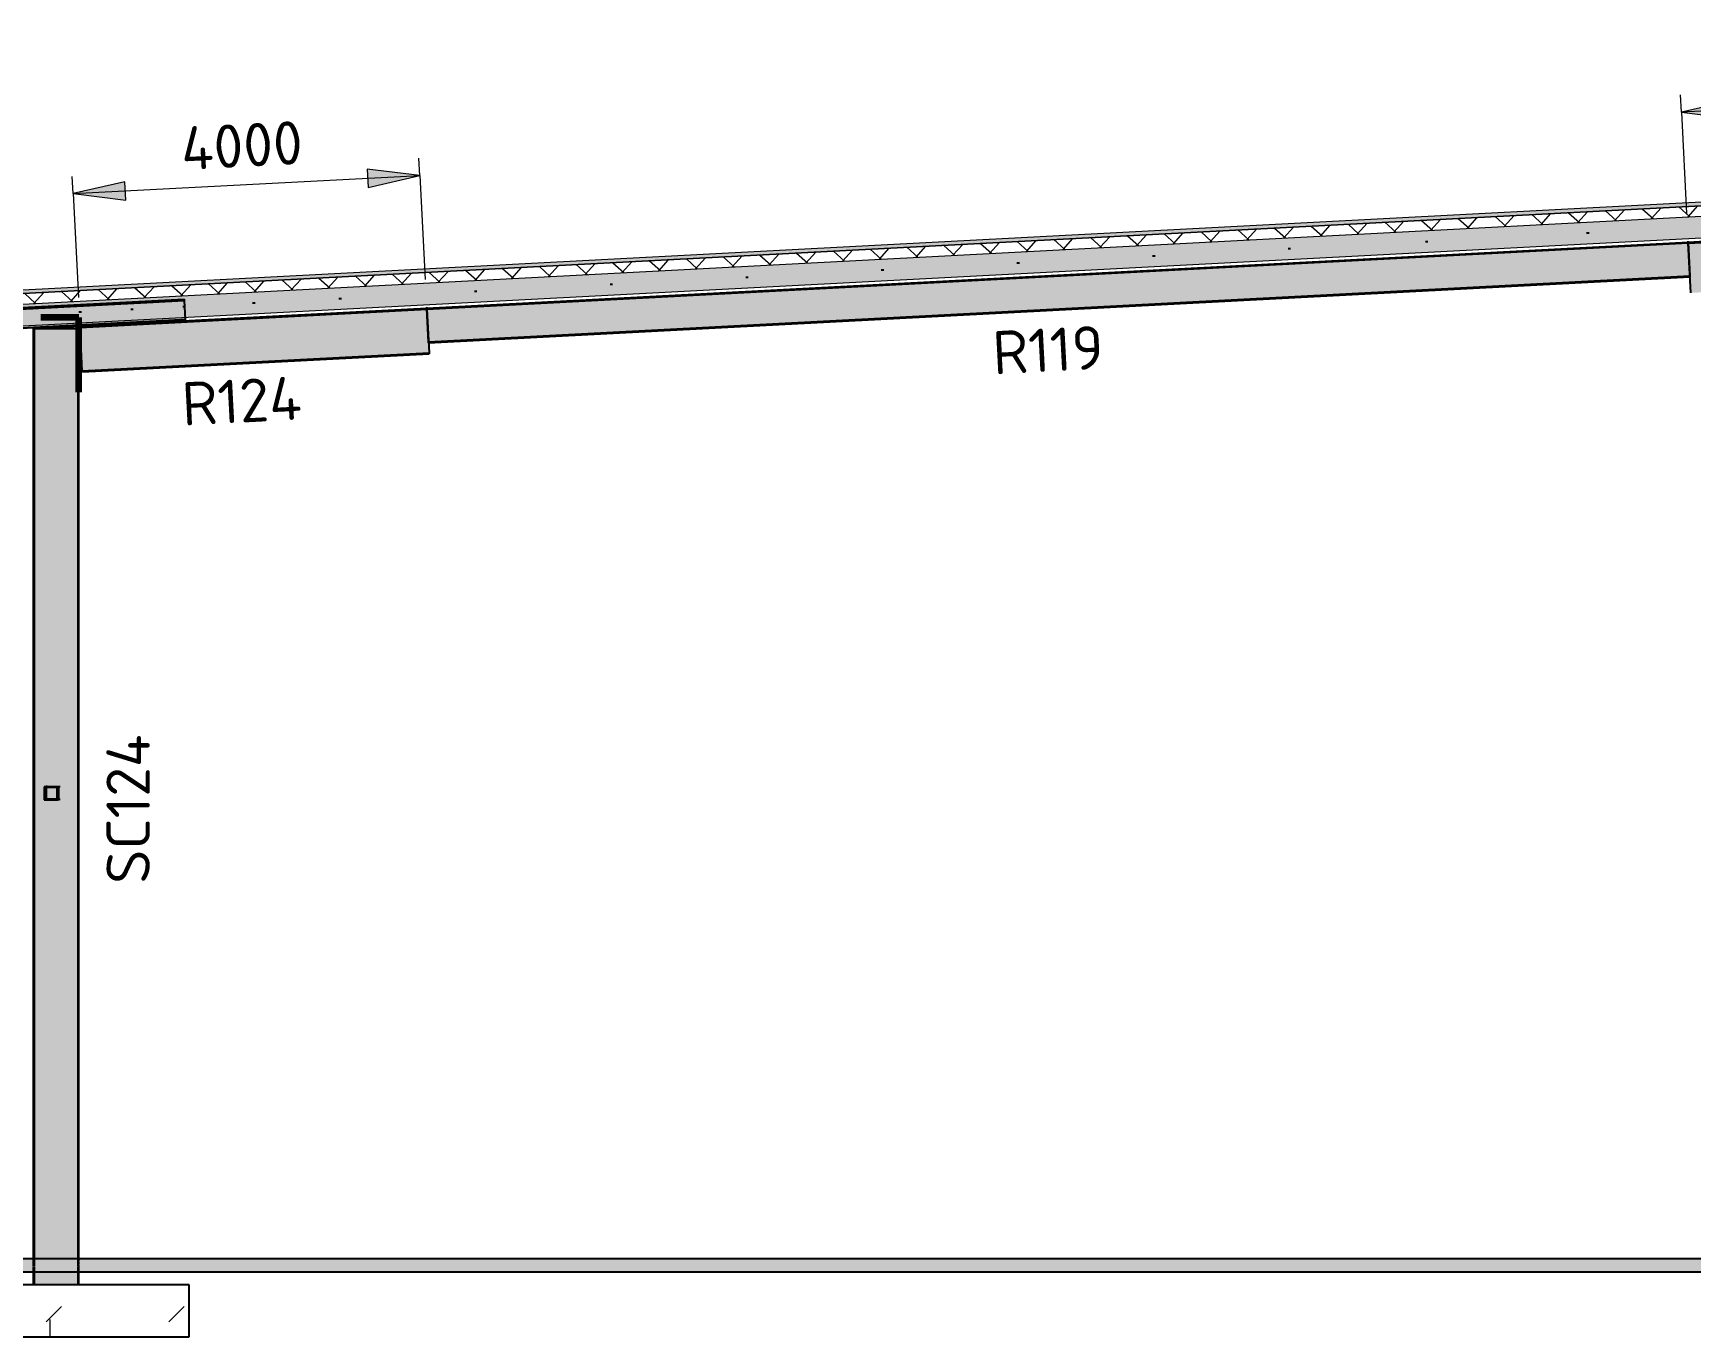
# Model space of a CAD drawing. Header units: millimetres. Extents: x 632 to 645312, y -3890 to 22200.
# Drawn here: x 357904 to 377010, y 4300 to 19331 of the extents above; entities that cross this region are included whole.
import ezdxf

# ---------------------------------------------------------------- set-up
doc = ezdxf.new("R2010")
doc.units = ezdxf.units.MM
doc.linetypes.add('Dash', pattern=[7, 5, -2])
doc.linetypes.add('Hidden Half', pattern=[3, 2, -1])
for name, color, linetype, lineweight in [('A-010-D_DIM', 211, 'Continuous', 13), ('A-010-D_DIM-200', 211, 'Continuous', 13), ('A-010-M_LINE', 90, 'Continuous', 13), ('A-230-H-FLOOR', 190, 'Continuous', 13), ('A-230-M_FLOOR', 192, 'Continuous', 13), ('A-270-M_ROOF', 132, 'Continuous', 13), ('S-160-M_FOUND', 171, 'Continuous', 13), ('S-160-MH_FOUND', 171, 'Hidden Half', 13), ('S-280-A_COLUMN', 171, 'Continuous', 18), ('S-280-A_STRUCT_FRAME', 2, 'Continuous', 18), ('S-280-M_COLUMN', 52, 'Continuous', 13), ('S-280-M_STRUCT_FRAME', 12, 'Continuous', 13), ('S-280-MH_COLUMN', 52, 'Hidden Half', 13), ('Z-230-A_LEVEL', 51, 'Continuous', 13)]:
    doc.layers.add(name, color=color, linetype=linetype, lineweight=lineweight)
doc.styles.add('ISOCPEUR_2', font='isocpeur.ttf', dxfattribs={"height": 500})
doc.dimstyles.new('2_5___Arrow___Transparent', dxfattribs={"dimscale": 304.8, "dimtxt": 497.990588, "dimasz": 1.968504, "dimexe": 0.656168, "dimexo": 1.049869, "dimgap": 0.164042, "dimtad": 1, "dimdec": 0, "dimzin": 0, "dimdsep": 46, "dimtxsty": 'ISOCPEUR_2', "dimsah": 1, "dimcen": 0.09, "dimadec": 0, "dimazin": 0, "dimtfac": 1, "dimtdec": 4, "dimtix": 1, "dimtmove": 0, "dimatfit": 3, "dimfxl": 1, "dimtvp": 1, "dimtolj": 1, "dimtzin": 0, "dimlwd": 18, "dimlwe": 18, "dimarcsym": 2})

# ---------------------------------------------------------------- blocks, each defined once
blk = doc.blocks.new('25021-APA-ZZ-ZZ-M3-AR-000001_V3_rvt-5-S6_501-SECTION B1')
at = {"layer": 'A-270-M_ROOF', "transparency": 33554432}
blk.add_hatch(color=9, dxfattribs=at).paths.add_polyline_path([(4471525, 16298), (4491934, 17367), (4491934, 17407), (4471525, 16338)])
at = {"layer": 'A-270-M_ROOF', "lineweight": 5}
h = blk.add_hatch(dxfattribs=at)
h.set_pattern_fill('FP_28', angle=225, style=0, pattern_type=2)
h.set_pattern_definition([(47.999, (4492097.55, -5e-07), (-222.94, 200.743), []), (137.999, (4492097.55, -5e-07), (-200.743, -222.94), [])])
h.paths.add_polyline_path([(4471525, 16178), (4491934, 17247), (4491934, 17367), (4471525, 16298)])
at = {"layer": 'A-270-M_ROOF', "lineweight": 5, "transparency": 33554432}
blk.add_hatch(color=254, dxfattribs=at).paths.add_polyline_path([(4471525, 15927), (4471626, 15933), (4471616, 16142), (4473956, 16265), (4473968, 16055), (4491934, 16997), (4491934, 17247), (4471525, 16178)])
at = {"layer": 'A-270-M_ROOF', "color": 53, "lineweight": 5}
for p, q in [((4491934, 17407), (4471525, 16338)), ((4491934, 17367), (4471525, 16298)), ((4471525, 16298), (4491934, 17367)), ((4471525, 16178), (4491934, 17247)), ((4471525, 15927), (4491934, 16997))]:
    blk.add_line(p, q, dxfattribs=at)
blk = doc.blocks.new('NRP_Framing-Steel-SHS - S440 - 150x150x5_0SHS-4065243-S6_501-SECTION B1')
at = {"layer": 'S-280-M_STRUCT_FRAME', "linetype": 'Dash', "lineweight": 25}
for points in [[(4472345, 10641), (4472495, 10641), (4472507, 10642), (4472357, 10642)], [(4472350, 10496), (4472362, 10497), (4472362, 10636), (4472350, 10636), (4472350, 10496)], [(4472495, 10491), (4472507, 10492), (4472507, 10642), (4472495, 10641), (4472495, 10599)]]:
    blk.add_hatch(color=256, dxfattribs=at).paths.add_polyline_path(points)
h = blk.add_hatch(color=256, dxfattribs=at)
h.paths.add_polyline_path([(4472345, 10491), (4472495, 10491), (4472495, 10641), (4472345, 10641), (4472345, 10599)])
h.paths.add_polyline_path([(4472350, 10496), (4472350, 10636), (4472490, 10636), (4472490, 10496)])
at = {"layer": 'S-280-M_STRUCT_FRAME', "lineweight": 25}
for p, q in [((4472357, 10642), (4472345, 10641)), ((4472495, 10641), (4472345, 10641)), ((4472345, 10641), (4472345, 10491)), ((4472350, 10636), (4472490, 10636)), ((4472350, 10496), (4472350, 10636)), ((4472357, 10642), (4472507, 10642)), ((4472362, 10636), (4472362, 10497)), ((4472490, 10636), (4472490, 10496)), ((4472495, 10641), (4472507, 10642)), ((4472495, 10491), (4472495, 10641)), ((4472507, 10642), (4472507, 10492)), ((4472345, 10491), (4472495, 10491)), ((4472362, 10497), (4472350, 10496)), ((4472490, 10496), (4472350, 10496)), ((4472362, 10497), (4472490, 10497)), ((4472507, 10492), (4472495, 10491))]:
    blk.add_line(p, q, dxfattribs=at)
blk = doc.blocks.new('NRP_Framing-Steel-PFC - OR308 - 250PFC-4039837-S6_501-SECTION B1')
at = {"layer": 'S-280-M_STRUCT_FRAME', "linetype": 'Dash', "lineweight": 25}
for p, q in [((4471616, 16127), (4473956, 16250)), ((4471627, 15908), (4473968, 16030))]:
    blk.add_line(p, q, dxfattribs=at)
blk = doc.blocks.new('NRP_Framing-Steel-Purlin C - P946 - EC250-24-4065259-S6_501-SECTION B1')
at = {"layer": 'S-280-M_STRUCT_FRAME', "color": 1, "lineweight": 25}
blk.add_line((4472743, 16116), (4472757, 16116), dxfattribs=at)
blk.add_line((4472743, 16116), (4472757, 16116), dxfattribs=at)
blk = doc.blocks.new('NRP_Framing-Steel-Purlin C - P946 - EC250-24-4050852-S6_501-SECTION B1')
at = {"layer": 'S-280-M_STRUCT_FRAME', "color": 1, "lineweight": 25}
blk.add_line((4473342, 16148), (4473355, 16148), dxfattribs=at)
blk.add_line((4473342, 16148), (4473355, 16148), dxfattribs=at)
blk = doc.blocks.new('NRP_Framing-Steel-Purlin C - P946 - EC250-24-4050853-S6_501-SECTION B1')
at = {"layer": 'S-280-M_STRUCT_FRAME', "color": 1, "lineweight": 25}
blk.add_line((4473942, 16179), (4473954, 16179), dxfattribs=at)
blk.add_line((4473942, 16179), (4473954, 16179), dxfattribs=at)
blk = doc.blocks.new('NRP_Framing-Steel-Purlin Z - P916 - EZ250-24-4052208-S6_501-SECTION B1')
at = {"layer": 'S-280-M_STRUCT_FRAME', "color": 1, "lineweight": 25}
blk.add_line((4488264, 16929), (4488293, 16929), dxfattribs=at)
blk = doc.blocks.new('NRP_Framing-Steel-Purlin Z - P915 - EZ250-19-4052284-S6_501-SECTION B1')
at = {"layer": 'S-280-M_STRUCT_FRAME', "color": 92, "lineweight": 25}
blk.add_line((4488264, 16929), (4488293, 16929), dxfattribs=at)
blk = doc.blocks.new('NRP_Framing-Steel-Purlin Z - P916 - EZ250-24-4052253-S6_501-SECTION B1')
at = {"layer": 'S-280-M_STRUCT_FRAME', "color": 1, "lineweight": 25}
blk.add_line((4490122, 17027), (4490151, 17027), dxfattribs=at)
blk = doc.blocks.new('NRP_Framing-Steel-Purlin Z - P914 - EZ250-15-4052183-S6_501-SECTION B1')
at = {"layer": 'S-280-M_STRUCT_FRAME', "color": 150, "lineweight": 25}
blk.add_line((4490122, 17027), (4490151, 17027), dxfattribs=at)
blk = doc.blocks.new('NRP_Framing-Steel-Purlin Z - P916 - EZ250-24-4052787-S6_501-SECTION B1')
at = {"layer": 'S-280-M_STRUCT_FRAME', "color": 1, "lineweight": 25}
blk.add_line((4486681, 16847), (4486710, 16847), dxfattribs=at)
blk = doc.blocks.new('NRP_Framing-Steel-Purlin Z - P915 - EZ250-19-4052815-S6_501-SECTION B1')
at = {"layer": 'S-280-M_STRUCT_FRAME', "color": 92, "lineweight": 25}
blk.add_line((4486681, 16847), (4486710, 16847), dxfattribs=at)
blk = doc.blocks.new('NRP_Framing-Steel-Purlin Z - P916 - EZ250-24-4052838-S6_501-SECTION B1')
at = {"layer": 'S-280-M_STRUCT_FRAME', "color": 1, "lineweight": 25}
blk.add_line((4485118, 16765), (4485147, 16765), dxfattribs=at)
blk = doc.blocks.new('NRP_Framing-Steel-Purlin Z - P915 - EZ250-19-4052839-S6_501-SECTION B1')
at = {"layer": 'S-280-M_STRUCT_FRAME', "color": 92, "lineweight": 25}
blk.add_line((4485118, 16765), (4485147, 16765), dxfattribs=at)
blk = doc.blocks.new('NRP_Framing-Steel-Purlin Z - P916 - EZ250-24-4052835-S6_501-SECTION B1')
at = {"layer": 'S-280-M_STRUCT_FRAME', "color": 1, "lineweight": 25}
blk.add_line((4483555, 16683), (4483584, 16683), dxfattribs=at)
blk = doc.blocks.new('NRP_Framing-Steel-Purlin Z - P915 - EZ250-19-4052836-S6_501-SECTION B1')
at = {"layer": 'S-280-M_STRUCT_FRAME', "color": 92, "lineweight": 25}
blk.add_line((4483555, 16683), (4483584, 16683), dxfattribs=at)
blk = doc.blocks.new('NRP_Framing-Steel-Purlin Z - P916 - EZ250-24-4052832-S6_501-SECTION B1')
at = {"layer": 'S-280-M_STRUCT_FRAME', "color": 1, "lineweight": 25}
blk.add_line((4481992, 16601), (4482021, 16601), dxfattribs=at)
blk = doc.blocks.new('NRP_Framing-Steel-Purlin Z - P915 - EZ250-19-4052833-S6_501-SECTION B1')
at = {"layer": 'S-280-M_STRUCT_FRAME', "color": 92, "lineweight": 25}
blk.add_line((4481992, 16601), (4482021, 16601), dxfattribs=at)
blk = doc.blocks.new('NRP_Framing-Steel-Purlin Z - P916 - EZ250-24-4052829-S6_501-SECTION B1')
at = {"layer": 'S-280-M_STRUCT_FRAME', "color": 1, "lineweight": 25}
blk.add_line((4480429, 16519), (4480458, 16519), dxfattribs=at)
blk = doc.blocks.new('NRP_Framing-Steel-Purlin Z - P915 - EZ250-19-4052830-S6_501-SECTION B1')
at = {"layer": 'S-280-M_STRUCT_FRAME', "color": 92, "lineweight": 25}
blk.add_line((4480429, 16519), (4480458, 16519), dxfattribs=at)
blk = doc.blocks.new('NRP_Framing-Steel-Purlin Z - P916 - EZ250-24-4052826-S6_501-SECTION B1')
at = {"layer": 'S-280-M_STRUCT_FRAME', "color": 1, "lineweight": 25}
blk.add_line((4478866, 16437), (4478895, 16437), dxfattribs=at)
blk = doc.blocks.new('NRP_Framing-Steel-Purlin Z - P915 - EZ250-19-4052827-S6_501-SECTION B1')
at = {"layer": 'S-280-M_STRUCT_FRAME', "color": 92, "lineweight": 25}
blk.add_line((4478866, 16437), (4478895, 16437), dxfattribs=at)
blk = doc.blocks.new('NRP_Framing-Steel-Purlin Z - P916 - EZ250-24-4052823-S6_501-SECTION B1')
at = {"layer": 'S-280-M_STRUCT_FRAME', "color": 1, "lineweight": 25}
blk.add_line((4477303, 16355), (4477332, 16355), dxfattribs=at)
blk = doc.blocks.new('NRP_Framing-Steel-Purlin Z - P915 - EZ250-19-4052824-S6_501-SECTION B1')
at = {"layer": 'S-280-M_STRUCT_FRAME', "color": 92, "lineweight": 25}
blk.add_line((4477303, 16355), (4477332, 16355), dxfattribs=at)
blk = doc.blocks.new('NRP_Framing-Steel-Purlin Z - P916 - EZ250-24-4052820-S6_501-SECTION B1')
at = {"layer": 'S-280-M_STRUCT_FRAME', "color": 1, "lineweight": 25}
blk.add_line((4475740, 16273), (4475769, 16273), dxfattribs=at)
blk = doc.blocks.new('NRP_Framing-Steel-Purlin Z - P915 - EZ250-19-4052821-S6_501-SECTION B1')
at = {"layer": 'S-280-M_STRUCT_FRAME', "color": 92, "lineweight": 25}
blk.add_line((4475740, 16273), (4475769, 16273), dxfattribs=at)
blk = doc.blocks.new('NRP_Framing-Steel-Purlin Z - P916 - EZ250-24-4052817-S6_501-SECTION B1')
at = {"layer": 'S-280-M_STRUCT_FRAME', "color": 1, "lineweight": 25}
blk.add_line((4474745, 16221), (4474774, 16221), dxfattribs=at)
blk = doc.blocks.new('NRP_Framing-Steel-Purlin Z - P915 - EZ250-19-4052818-S6_501-SECTION B1')
at = {"layer": 'S-280-M_STRUCT_FRAME', "color": 92, "lineweight": 25}
blk.add_line((4474745, 16221), (4474774, 16221), dxfattribs=at)
blk = doc.blocks.new('NRP_Foundation-Pad Footing Fibre _v2_ - PF1 - 3000 x 2400 x 600d-V46-S6_501-SECTION B1')
at = {"layer": 'S-160-M_FOUND'}
h = blk.add_hatch(dxfattribs=at)
h.set_pattern_fill('FP_30', color=256, style=0, pattern_type=2)
h.set_pattern_definition([(45, (4492097.5, 0), (-1414.214, 0), [750, -3000]), (45, (4493097.5, 1000), (-1414.214, 0), [750, -3000]), (45, (4494097.5, -300), (-1414.214, 0), [250, -2000]), (90, (4494097.55, 500), (-500, 500), [500, -2000]), (315, (4494097.5, 1000), (0, 2828.43), [500, -3000]), (0, (4493097.5, 1000), (2000, 2000), [300, -1000]), (0, (4490597.5, 2000), (2000, 2000), [300, -2000])])
h.paths.add_polyline_path([(4472835, 4300), (4474014, 4300), (4474014, 4900), (4471014, 4900), (4471014, 4300)])
at = {"layer": 'S-160-M_FOUND', "lineweight": 25}
for p, q in [((4474014, 4900), (4471014, 4900)), ((4471014, 4900), (4471014, 4300)), ((4474014, 4300), (4474014, 4900)), ((4471014, 4300), (4474014, 4300))]:
    blk.add_line(p, q, dxfattribs=at)
blk = doc.blocks.new('NRP_Framing-Steel-SHS - S440 - 150x150x5_0SHS-3904750-S6_501-SECTION B1')
at = {"layer": 'S-280-M_STRUCT_FRAME', "linetype": 'Dash', "lineweight": 25}
for p, q in [((4472376, 10645), (4472364, 10643)), ((4472514, 10643), (4472364, 10643)), ((4472364, 10643), (4472364, 10493)), ((4472369, 10638), (4472509, 10638)), ((4472369, 10498), (4472369, 10638)), ((4472509, 10638), (4472509, 10498)), ((4472514, 10643), (4472526, 10645)), ((4472514, 10493), (4472514, 10643)), ((4472364, 10493), (4472514, 10493)), ((4472381, 10500), (4472369, 10498)), ((4472509, 10498), (4472369, 10498)), ((4472526, 10495), (4472514, 10493))]:
    blk.add_line(p, q, dxfattribs=at)
blk = doc.blocks.new('NRP_Framing-Steel-Purlin C - P946 - EC250-24-4050845-S6_501-SECTION B1')
at = {"layer": 'S-280-M_STRUCT_FRAME', "color": 1, "linetype": 'Dash', "lineweight": 25}
blk.add_line((4473957, 16179), (4473960, 16179), dxfattribs=at)
blk.add_line((4473957, 16179), (4473960, 16179), dxfattribs=at)
at = {"layer": 'S-280-M_STRUCT_FRAME', "color": 1, "lineweight": 25}
blk.add_line((4473960, 16179), (4473971, 16179), dxfattribs=at)
blk.add_line((4473960, 16179), (4473971, 16179), dxfattribs=at)
blk = doc.blocks.new('NRP_Framing-Steel-Purlin C - P946 - EC250-24-4050847-S6_501-SECTION B1')
at = {"layer": 'S-280-M_STRUCT_FRAME', "color": 1, "linetype": 'Dash', "lineweight": 25}
blk.add_line((4473358, 16148), (4473371, 16148), dxfattribs=at)
blk.add_line((4473358, 16148), (4473371, 16148), dxfattribs=at)
blk = doc.blocks.new('NRP_Framing-Steel-Purlin C - P946 - EC250-24-4065258-S6_501-SECTION B1')
at = {"layer": 'S-280-M_STRUCT_FRAME', "color": 1, "linetype": 'Dash', "lineweight": 25}
blk.add_line((4472757, 16116), (4472772, 16116), dxfattribs=at)
blk.add_line((4472757, 16116), (4472772, 16116), dxfattribs=at)
blk = doc.blocks.new('DIMBLOCK18-S6_501-SECTION B1')
at = {"layer": 'A-010-D_DIM-200', "lineweight": 18}
for points in [[(358365, 17481), (358970, 17406), (358959, 17618)], [(362360, 17690), (361755, 17764), (361766, 17553)]]:
    blk.add_hatch(color=256, dxfattribs=at).paths.add_polyline_path(points)
for p, q in [((362360, 17690), (362349, 17890)), ((358365, 17481), (358355, 17680)), ((358365, 17481), (362360, 17690)), ((358959, 17618), (358365, 17481)), ((358970, 17406), (358959, 17618)), ((362360, 17690), (361755, 17764)), ((361755, 17764), (361766, 17553)), ((361766, 17553), (362360, 17690)), ((362360, 17690), (362423, 16491)), ((358365, 17481), (358970, 17406)), ((358365, 17481), (358428, 16282))]:
    blk.add_line(p, q, dxfattribs=at)
at = {"layer": 'A-010-D_DIM-200', "color": 0, "lineweight": 18, "insert": (359594, 18249), "char_height": 500, "width": 1758.29, "attachment_point": 1, "rotation": 2.9987, "line_spacing_factor": 1.149209, "style": 'ISOCPEUR_2'}
blk.add_mtext('4000', dxfattribs=at)
blk = doc.blocks.new('DIMBLOCK20-S6_501-SECTION B1')
at = {"layer": 'A-010-D_DIM-200', "lineweight": 18}
for points in [[(382893, 18734), (382288, 18808), (382299, 18597)], [(376901, 18420), (377506, 18346), (377494, 18557)]]:
    blk.add_hatch(color=256, dxfattribs=at).paths.add_polyline_path(points)
for p, q in [((382893, 18734), (382882, 18934)), ((382893, 18734), (376901, 18420)), ((382893, 18734), (382288, 18808)), ((382288, 18808), (382299, 18597)), ((382299, 18597), (382893, 18734)), ((382893, 18734), (382954, 17566)), ((376901, 18420), (376890, 18620)), ((377494, 18557), (376901, 18420)), ((377506, 18346), (377494, 18557)), ((376901, 18420), (377506, 18346)), ((376901, 18420), (376962, 17252))]:
    blk.add_line(p, q, dxfattribs=at)
at = {"layer": 'A-010-D_DIM-200', "color": 0, "lineweight": 18, "insert": (379152, 19242), "char_height": 500, "width": 1700.83, "attachment_point": 1, "rotation": 2.9987, "line_spacing_factor": 1.149209, "style": 'ISOCPEUR_2'}
blk.add_mtext('6000', dxfattribs=at)

msp = doc.modelspace()

# ---------------------------------------------------------------- hatches: boundary and pattern name
at = {"layer": 'A-230-H-FLOOR'}
h = msp.add_hatch(dxfattribs=at)
h.set_pattern_fill('FP_30', color=256, style=0, pattern_type=2)
h.set_pattern_definition([(45, (377784.9, 0), (-1414.214, 0), [750, -3000]), (45, (378784.9, 1000), (-1414.214, 0), [750, -3000]), (45, (379784.9, -300), (-1414.214, 0), [250, -2000]), (90, (379784.9, 500), (-500, 500), [500, -2000]), (315, (379784.9, 1000), (0, 2828.43), [500, -3000]), (0, (378784.9, 1000), (2000, 2000), [300, -1000]), (0, (376284.9, 2000), (2000, 2000), [300, -2000])])
h.paths.add_polyline_path([(393274.5, 5050), (400936.6, 5050), (400936.6, 5200), (335899.9, 5200), (335899.9, 5050), (384586.4, 5050)])
at = {"layer": 'S-280-M_COLUMN', "lineweight": 5}
h = msp.add_hatch(color=256, dxfattribs=at)
h.paths.add_polyline_path([(357916.9, 4900), (357916.9, 5050), (357903.7, 5050), (357903.7, 4900)])
h.paths.add_polyline_path([(357903.7, 5200), (357916.9, 5200), (357916.9, 15923.6), (357903.7, 15923.6), (357903.7, 6897.3)])
h = msp.add_hatch(color=256, dxfattribs=at)
h.paths.add_polyline_path([(357923.9, 4900), (357930.9, 4900), (357930.9, 5050), (357916.9, 5050), (357918.8, 4900), (357922.9, 4900)])
h.paths.add_polyline_path([(357918.7, 5200), (357930.9, 5200), (357930.9, 15923.6), (357916.9, 15923.6), (357918.6, 5200)])
h = msp.add_hatch(color=256, dxfattribs=at)
h.paths.add_polyline_path([(358404.7, 4900), (358404.7, 5050), (357930.9, 5050), (357930.9, 4900)])
h.paths.add_polyline_path([(357930.9, 5200), (358404.7, 5200), (358404.7, 15923.6), (357930.9, 15923.6), (357930.9, 6897.3)])
h.paths.add_polyline_path([(358049.3, 10490.7), (358031.9, 10490.7), (358032, 10640.7), (358049.3, 10642.3), (358194.2, 10640.7), (358194.2, 10492.3), (358176.9, 10490.7)])
h.paths.add_polyline_path([(358176.9, 10497.3), (358176.9, 10635.7), (358049.3, 10635.7), (358049.3, 10497.3)])
h = msp.add_hatch(color=256, dxfattribs=at)
h.paths.add_polyline_path([(358416.8, 4900), (358418.7, 4900), (358416.8, 5050), (358404.7, 5050), (358404.7, 4900), (358416.2, 4900)])
h.paths.add_polyline_path([(358416.2, 5200), (358418.7, 5200), (358416.5, 15923.6), (358404.7, 15923.6), (358405, 5200), (358414.4, 5200)])
h.paths.add_polyline_path([(358417.6, 10598.7), (358417.6, 10598.7), (358417.6, 10623.2)])
h.paths.add_polyline_path([(358417.6, 9673.4), (358417.6, 9673.4), (358417.6, 10032.2)])
h = msp.add_hatch(color=256, dxfattribs=at)
h.paths.add_polyline_path([(358431.9, 4900), (358431.9, 5050), (358418.7, 5050), (358418.7, 4900)])
h.paths.add_polyline_path([(358418.7, 5200), (358431.9, 5200), (358431.9, 15923.6), (358418.7, 15923.6), (358418.7, 6897.3)])
at = {"layer": 'S-280-M_STRUCT_FRAME', "lineweight": 5}
for points in [[(376980.5, 16908.1), (382971.1, 17222), (382971.3, 17236.8), (376979.7, 16922.9)], [(377010.4, 16336.5), (382961, 16648.2), (382971.1, 17222), (376980.5, 16908.1), (377000.2, 16531.1)], [(362440.7, 16150.4), (376979.7, 16912.6), (376979.2, 16922.9), (362440.1, 16161.2), (362440.5, 16153.7)], [(362460.6, 15770.1), (376999.6, 16531.7), (376979.7, 16912), (362440.8, 16148.1)], [(362461.2, 15759.2), (377000.2, 16520.8), (376999.6, 16531.7), (362460.6, 15770.1)], [(357302.8, 16127.5), (359643.6, 16250.1), (359642.9, 16265.1), (357302.1, 16142.4)], [(357314.4, 15907.8), (359655.1, 16030.4), (359643.6, 16250.1), (357302.8, 16127.5)], [(358444, 15938.7), (362440.5, 16148.1), (362439.8, 16161.2), (358443.3, 15951.9)], [(358470.2, 15437.6), (362466.7, 15646.9), (362440.5, 16148.1), (358444, 15938.7), (358446.4, 15892.8)], [(357315.1, 15892.8), (359655.9, 16015.4), (359655.1, 16030.4), (357314.4, 15907.8)], [(358470.9, 15424.4), (362467.4, 15633.8), (362466.7, 15646.9), (358470.2, 15437.6)]]:
    msp.add_hatch(color=256, dxfattribs=at).paths.add_polyline_path(points)

# ---------------------------------------------------------------- linework, layer by layer
at = {"layer": 'A-010-M_LINE', "lineweight": 25}
for p, q in [((376974.8, 16932.7), (376975.7, 16922.7)), ((376979.2, 16922.9), (376978.7, 16932.8)), ((362440, 16161.2), (362439.5, 16171.2)), ((358445.5, 15952), (358445, 15962)), ((358431.9, 15092.1), (358431.9, 15192.1)), ((358431.9, 14738.8), (358431.9, 15092.1))]:
    msp.add_line(p, q, dxfattribs=at)
at = {"layer": 'A-010-M_LINE', "linetype": 'Dash', "lineweight": 100}
for p, q in [((358431.9, 16051.3), (357991.9, 16051.3)), ((358431.9, 15951.3), (358431.9, 16051.3)), ((358431.9, 15192.1), (358431.9, 15951.3))]:
    msp.add_line(p, q, dxfattribs=at)
at = {"layer": 'A-230-M_FLOOR', "lineweight": 25}
for p, q in [((400936.6, 5200), (335899.9, 5200)), ((335899.9, 5050), (400936.6, 5050))]:
    msp.add_line(p, q, dxfattribs=at)
at = {"layer": 'S-280-M_COLUMN', "lineweight": 25}
for p, q in [((357903.7, 15923.6), (357903.7, 5200)), ((357916.9, 15923.6), (357903.7, 15923.6)), ((357916.9, 15923.6), (357916.9, 5200)), ((357930.9, 15923.6), (357916.9, 15923.6)), ((358404.7, 15923.6), (357930.9, 15923.6)), ((358418.7, 15923.6), (358404.7, 15923.6)), ((358418.7, 15923.6), (358418.7, 5200)), ((358431.9, 15923.6), (358418.7, 15923.6)), ((358431.9, 5200), (358431.9, 15923.6)), ((357903.7, 5050), (357903.7, 4900)), ((357916.9, 5050), (357916.9, 4900)), ((358418.7, 5050), (358418.7, 4900)), ((358431.9, 4900), (358431.9, 5050))]:
    msp.add_line(p, q, dxfattribs=at)
at = {"layer": 'S-280-M_STRUCT_FRAME', "lineweight": 25}
for p, q in [((376979.7, 16922.9), (382971.3, 17236.8)), ((376980.5, 16908.1), (382971.1, 17222)), ((362440.1, 16161.3), (376979.2, 16922.9)), ((362440.7, 16150.4), (376979.7, 16912)), ((376979.2, 16922.9), (376979.7, 16912)), ((376980.5, 16908.1), (376979.7, 16922.9)), ((376979.7, 16912), (376999.6, 16531.7)), ((377010.4, 16336.5), (376980.5, 16908.1)), ((362460.6, 15770.1), (376999.6, 16531.7)), ((362461.2, 15759.2), (377000.2, 16520.8)), ((376999.6, 16531.7), (377000.2, 16520.8)), ((357302.1, 16142.4), (359642.9, 16265.1)), ((357302.8, 16127.5), (359643.6, 16250.1)), ((359642.9, 16265.1), (359643.6, 16250.1)), ((359643.6, 16250.1), (359655.1, 16030.4)), ((358443.3, 15951.9), (362439.8, 16161.2)), ((358444, 15938.7), (362440.5, 16148.1)), ((362439.8, 16161.2), (362440.5, 16148.1)), ((362440.7, 16150.4), (362440.1, 16161.3)), ((362440.5, 16148.1), (362466.7, 15646.9)), ((362460.6, 15770.1), (362440.7, 16150.4)), ((357314.4, 15907.8), (359655.1, 16030.4)), ((357904.7, 15923.7), (358443.3, 15951.9)), ((358444, 15938.7), (358443.3, 15951.9)), ((358470.2, 15437.6), (358444, 15938.7)), ((359655.1, 16030.4), (359655.9, 16015.4)), ((362461.2, 15759.2), (362460.6, 15770.1)), ((358470.2, 15437.6), (362466.7, 15646.9)), ((358470.9, 15424.4), (362467.4, 15633.8)), ((362466.7, 15646.9), (362467.4, 15633.8)), ((358470.9, 15424.4), (358470.2, 15437.6))]:
    msp.add_line(p, q, dxfattribs=at)
at = {"layer": 'S-280-MH_COLUMN', "lineweight": 25}
for p, q in [((357903.7, 5200), (357903.7, 5050)), ((357916.9, 5200), (357916.9, 5050)), ((358418.7, 5200), (358418.7, 5050)), ((358431.9, 5050), (358431.9, 5200))]:
    msp.add_line(p, q, dxfattribs=at)
at = {"layer": 'Z-230-A_LEVEL'}
msp.add_line((333205.7, 5200), (403366.6, 5200), dxfattribs=at)

# ---------------------------------------------------------------- block references
at = {"color": 10, "lineweight": 5}
msp.add_blockref('25021-APA-ZZ-ZZ-M3-AR-000001_V3_rvt-5-S6_501-SECTION B1', (-4114312.7, 0), dxfattribs=at)
at = {"layer": 'S-160-MH_FOUND', "lineweight": 25}
msp.add_blockref('NRP_Foundation-Pad Footing Fibre _v2_ - PF1 - 3000 x 2400 x 600d-V46-S6_501-SECTION B1', (-4114312.7, 0), dxfattribs=at)
at = {"layer": 'S-280-M_STRUCT_FRAME', "color": 1, "lineweight": 25}
for name in ['NRP_Framing-Steel-Purlin Z - P916 - EZ250-24-4052253-S6_501-SECTION B1', 'NRP_Framing-Steel-Purlin Z - P916 - EZ250-24-4052787-S6_501-SECTION B1', 'NRP_Framing-Steel-Purlin Z - P916 - EZ250-24-4052208-S6_501-SECTION B1', 'NRP_Framing-Steel-Purlin Z - P916 - EZ250-24-4052835-S6_501-SECTION B1', 'NRP_Framing-Steel-Purlin Z - P916 - EZ250-24-4052838-S6_501-SECTION B1', 'NRP_Framing-Steel-Purlin Z - P916 - EZ250-24-4052826-S6_501-SECTION B1', 'NRP_Framing-Steel-Purlin Z - P916 - EZ250-24-4052829-S6_501-SECTION B1', 'NRP_Framing-Steel-Purlin Z - P916 - EZ250-24-4052832-S6_501-SECTION B1', 'NRP_Framing-Steel-Purlin Z - P916 - EZ250-24-4052820-S6_501-SECTION B1', 'NRP_Framing-Steel-Purlin Z - P916 - EZ250-24-4052823-S6_501-SECTION B1', 'NRP_Framing-Steel-Purlin C - P946 - EC250-24-4065259-S6_501-SECTION B1', 'NRP_Framing-Steel-Purlin C - P946 - EC250-24-4065258-S6_501-SECTION B1', 'NRP_Framing-Steel-Purlin C - P946 - EC250-24-4050852-S6_501-SECTION B1', 'NRP_Framing-Steel-Purlin C - P946 - EC250-24-4050847-S6_501-SECTION B1', 'NRP_Framing-Steel-Purlin C - P946 - EC250-24-4050853-S6_501-SECTION B1', 'NRP_Framing-Steel-Purlin C - P946 - EC250-24-4050845-S6_501-SECTION B1', 'NRP_Framing-Steel-Purlin Z - P916 - EZ250-24-4052817-S6_501-SECTION B1']:
    msp.add_blockref(name, (-4114312.7, 0), dxfattribs=at)
at = {"layer": 'S-280-M_STRUCT_FRAME', "color": 150, "lineweight": 25}
msp.add_blockref('NRP_Framing-Steel-Purlin Z - P914 - EZ250-15-4052183-S6_501-SECTION B1', (-4114312.7, 0), dxfattribs=at)
at = {"layer": 'S-280-M_STRUCT_FRAME', "color": 92, "lineweight": 25}
for name in ['NRP_Framing-Steel-Purlin Z - P915 - EZ250-19-4052815-S6_501-SECTION B1', 'NRP_Framing-Steel-Purlin Z - P915 - EZ250-19-4052284-S6_501-SECTION B1', 'NRP_Framing-Steel-Purlin Z - P915 - EZ250-19-4052836-S6_501-SECTION B1', 'NRP_Framing-Steel-Purlin Z - P915 - EZ250-19-4052839-S6_501-SECTION B1', 'NRP_Framing-Steel-Purlin Z - P915 - EZ250-19-4052827-S6_501-SECTION B1', 'NRP_Framing-Steel-Purlin Z - P915 - EZ250-19-4052830-S6_501-SECTION B1', 'NRP_Framing-Steel-Purlin Z - P915 - EZ250-19-4052833-S6_501-SECTION B1', 'NRP_Framing-Steel-Purlin Z - P915 - EZ250-19-4052821-S6_501-SECTION B1', 'NRP_Framing-Steel-Purlin Z - P915 - EZ250-19-4052824-S6_501-SECTION B1', 'NRP_Framing-Steel-Purlin Z - P915 - EZ250-19-4052818-S6_501-SECTION B1']:
    msp.add_blockref(name, (-4114312.7, 0), dxfattribs=at)
at = {"layer": 'S-280-M_STRUCT_FRAME', "linetype": 'Dash', "lineweight": 25}
for name in ['NRP_Framing-Steel-PFC - OR308 - 250PFC-4039837-S6_501-SECTION B1', 'NRP_Framing-Steel-SHS - S440 - 150x150x5_0SHS-3904750-S6_501-SECTION B1']:
    msp.add_blockref(name, (-4114312.7, 0), dxfattribs=at)
at = {"layer": 'S-280-M_STRUCT_FRAME', "lineweight": 25}
msp.add_blockref('NRP_Framing-Steel-SHS - S440 - 150x150x5_0SHS-4065243-S6_501-SECTION B1', (-4114312.7, 0), dxfattribs=at)

# ---------------------------------------------------------------- texts
at = {"layer": 'S-280-A_COLUMN', "lineweight": 13, "insert": (358748.3, 9522.9), "char_height": 500, "width": 2132.489, "attachment_point": 1, "rotation": 90, "style": 'ISOCPEUR_2'}
msp.add_mtext('SC124', dxfattribs=at)
at = {"layer": 'S-280-A_STRUCT_FRAME', "lineweight": 13, "char_height": 500, "attachment_point": 1, "rotation": 2.99872, "style": 'ISOCPEUR_2'}
for s, insert, width in [('R119', (368948.8, 15894.3), 1523.206), ('R124', (359604.3, 15305), 1699.577)]:
    msp.add_mtext(s, dxfattribs=dict(at, insert=insert, width=width))

# ---------------------------------------------------------------- dimensions: what is measured, and where the dimension line sits
at = {"layer": 'A-010-D_DIM', "lineweight": 18}
for base, p1, p2, override, picture, middle in [((376900.8, 18419.9), (382970.5, 17246.7), (376978.7, 16932.8), {"dimpost": '<>', "dimfxl": 6000}, 'DIMBLOCK20-S6_501-SECTION B1', (379881, 18876.4)), ((362359.9, 17690), (358445, 15962), (362439.5, 16171.2), {"dimpost": '<>', "dimfxl": 4000}, 'DIMBLOCK18-S6_501-SECTION B1', (360347, 17885))]:
    dim = msp.add_linear_dim(base=base, p1=p1, p2=p2, angle=2.99872, dimstyle='2_5___Arrow___Transparent', override=override, dxfattribs=at)
    dim.commit()
    dim.dimension.update_dxf_attribs({"geometry": picture, "text_midpoint": middle})

doc.saveas('drawing.dxf')
